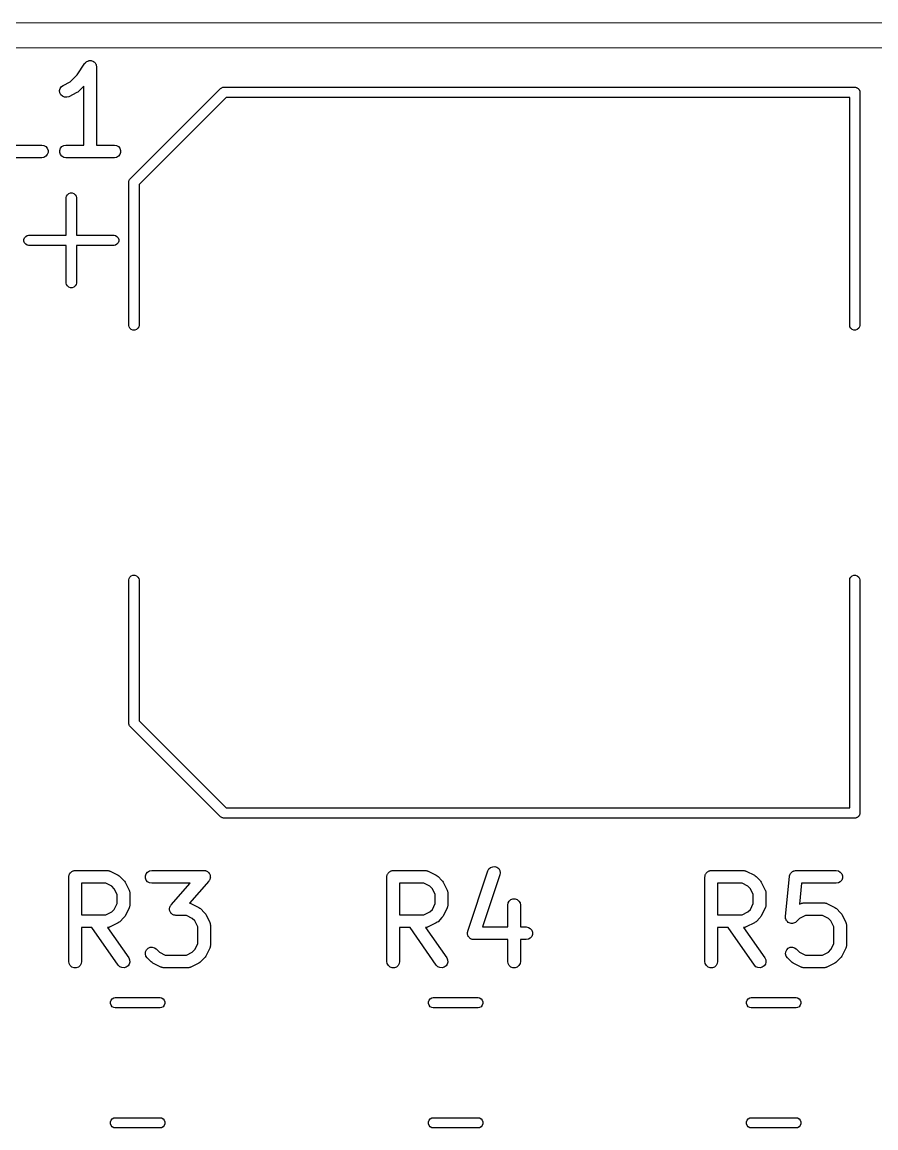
# Model space of a CAD drawing. Extents: x 92.1 to 192.1, y -135.1 to -45.9.
# Drawn here: x 113.09 to 123.18, y -120.56 to -107.48 of the extents above; entities that cross this region are included whole.
import ezdxf

# ---------------------------------------------------------------- set-up
doc = ezdxf.new("R2010")
doc.units = 0
doc.header["$MEASUREMENT"] = 0
doc.layers.add('BLACK', color=7, linetype='CONTINUOUS')

msp = doc.modelspace()

# ---------------------------------------------------------------- linework, layer by layer
at = {"layer": 'BLACK', "linetype": 'CONTINUOUS'}
for p, q in [((92.6148, -107.483), (191.502, -107.508)), ((191.625, -107.808), (92.5496, -107.783)), ((113.738, -108.107), (113.83, -107.97)), ((113.83, -107.97), (113.832, -107.967)), ((113.832, -107.967), (113.835, -107.964)), ((113.835, -107.964), (113.841, -107.958)), ((113.841, -107.958), (113.848, -107.952)), ((113.848, -107.952), (113.851, -107.95)), ((113.851, -107.95), (113.854, -107.947)), ((113.854, -107.947), (113.863, -107.944)), ((113.863, -107.944), (113.871, -107.94)), ((113.871, -107.94), (113.875, -107.94)), ((113.875, -107.94), (113.879, -107.938)), ((113.879, -107.938), (113.888, -107.938)), ((113.888, -107.938), (113.897, -107.937)), ((113.897, -107.937), (113.901, -107.938)), ((113.901, -107.938), (113.905, -107.938)), ((113.905, -107.938), (113.913, -107.941)), ((113.913, -107.941), (113.922, -107.943)), ((113.922, -107.943), (113.926, -107.946)), ((113.926, -107.946), (113.929, -107.947)), ((113.929, -107.947), (113.936, -107.953)), ((113.936, -107.953), (113.944, -107.958)), ((113.944, -107.958), (113.946, -107.961)), ((113.946, -107.961), (113.949, -107.964)), ((113.949, -107.964), (113.954, -107.972)), ((113.954, -107.972), (113.959, -107.979)), ((113.959, -107.979), (113.96, -107.983)), ((113.657, -108.188), (113.738, -108.107)), ((113.96, -107.983), (113.962, -107.986)), ((113.962, -107.986), (113.964, -107.995)), ((113.964, -107.995), (113.967, -108.004)), ((113.967, -108.004), (113.966, -108.008)), ((113.966, -108.008), (113.967, -108.012)), ((113.967, -108.012), (113.967, -108.937)), ((113.552, -108.246), (113.573, -108.231)), ((113.573, -108.231), (113.657, -108.188)), ((113.817, -108.241), (113.755, -108.303)), ((113.817, -108.937), (113.817, -108.241)), ((113.531, -108.293), (113.537, -108.268)), ((113.534, -108.319), (113.531, -108.293)), ((113.546, -108.342), (113.534, -108.319)), ((113.537, -108.268), (113.552, -108.246)), ((113.565, -108.36), (113.546, -108.342)), ((113.589, -108.371), (113.565, -108.36)), ((113.615, -108.372), (113.589, -108.371)), ((113.64, -108.365), (113.615, -108.372)), ((113.735, -108.317), (113.64, -108.365)), ((113.745, -108.31), (113.735, -108.317)), ((113.755, -108.303), (113.745, -108.31)), ((114.368, -109.333), (115.429, -108.272)), ((115.498, -108.373), (114.469, -109.402)), ((115.429, -108.272), (115.434, -108.266)), ((115.434, -108.266), (115.441, -108.262)), ((115.441, -108.262), (115.447, -108.258)), ((115.447, -108.258), (115.45, -108.257)), ((115.45, -108.257), (115.452, -108.256)), ((115.452, -108.256), (115.46, -108.254)), ((115.46, -108.254), (115.468, -108.252)), ((115.468, -108.252), (115.476, -108.253)), ((115.476, -108.253), (122.934, -108.253)), ((122.869, -108.373), (115.498, -108.373)), ((122.869, -111.068), (122.869, -108.373)), ((122.934, -108.253), (122.934, -108.253)), ((122.934, -108.253), (122.939, -108.253)), ((122.939, -108.253), (122.944, -108.255)), ((122.944, -108.255), (122.95, -108.256)), ((122.95, -108.256), (122.954, -108.258)), ((122.954, -108.258), (122.959, -108.26)), ((122.959, -108.26), (122.963, -108.263)), ((122.963, -108.263), (122.968, -108.266)), ((122.968, -108.266), (122.971, -108.27)), ((122.971, -108.27), (122.975, -108.274)), ((122.975, -108.274), (122.978, -108.278)), ((122.978, -108.278), (122.982, -108.282)), ((122.982, -108.282), (122.983, -108.287)), ((122.983, -108.287), (122.986, -108.292)), ((122.986, -108.292), (122.987, -108.297)), ((122.987, -108.297), (122.989, -108.302)), ((122.989, -108.302), (122.989, -108.308)), ((122.989, -108.308), (122.989, -108.308)), ((122.989, -108.308), (122.989, -111.068)), ((112.919, -108.937), (113.321, -108.937)), ((113.321, -108.937), (113.346, -108.942)), ((113.346, -108.942), (113.369, -108.955)), ((113.369, -108.955), (113.385, -108.974)), ((113.385, -108.974), (113.394, -108.999)), ((113.394, -109.025), (113.385, -109.049)), ((113.394, -108.999), (113.394, -109.025)), ((113.532, -108.999), (113.541, -108.974)), ((113.532, -109.025), (113.532, -108.999)), ((113.541, -109.049), (113.532, -109.025)), ((113.541, -108.974), (113.558, -108.955)), ((113.558, -108.955), (113.581, -108.942)), ((113.581, -108.942), (113.606, -108.937)), ((113.606, -108.937), (113.817, -108.937)), ((113.967, -108.937), (114.178, -108.937)), ((114.178, -108.937), (114.203, -108.942)), ((114.203, -108.942), (114.226, -108.955)), ((114.226, -108.955), (114.243, -108.974)), ((114.243, -108.974), (114.252, -108.999)), ((114.252, -109.025), (114.243, -109.049)), ((114.252, -108.999), (114.252, -109.025)), ((113.321, -109.087), (112.844, -109.087)), ((113.346, -109.082), (113.321, -109.087)), ((113.369, -109.069), (113.346, -109.082)), ((113.385, -109.049), (113.369, -109.069)), ((113.558, -109.069), (113.541, -109.049)), ((113.581, -109.082), (113.558, -109.069)), ((113.606, -109.087), (113.581, -109.082)), ((114.178, -109.087), (113.606, -109.087)), ((114.203, -109.082), (114.178, -109.087)), ((114.226, -109.069), (114.203, -109.082)), ((114.243, -109.049), (114.226, -109.069)), ((114.348, -109.372), (114.35, -109.364)), ((114.349, -109.38), (114.348, -109.372)), ((114.349, -111.068), (114.349, -109.38)), ((114.35, -109.364), (114.352, -109.356)), ((114.352, -109.356), (114.353, -109.354)), ((114.353, -109.354), (114.354, -109.351)), ((114.354, -109.351), (114.358, -109.345)), ((114.358, -109.345), (114.362, -109.338)), ((114.362, -109.338), (114.368, -109.333)), ((114.469, -109.402), (114.469, -111.068)), ((113.609, -109.558), (113.612, -109.542)), ((113.612, -109.542), (113.622, -109.524)), ((113.622, -109.524), (113.638, -109.51)), ((113.638, -109.51), (113.658, -109.503)), ((113.658, -109.503), (113.679, -109.503)), ((113.679, -109.503), (113.699, -109.51)), ((113.699, -109.51), (113.715, -109.524)), ((113.715, -109.524), (113.726, -109.542)), ((113.726, -109.542), (113.729, -109.558)), ((113.609, -110.003), (113.609, -109.558)), ((113.729, -109.558), (113.729, -110.003)), ((113.109, -110.052), (113.116, -110.032)), ((113.109, -110.073), (113.109, -110.052)), ((113.116, -110.093), (113.109, -110.073)), ((113.116, -110.032), (113.13, -110.016)), ((113.13, -110.016), (113.148, -110.006)), ((113.148, -110.006), (113.164, -110.003)), ((113.164, -110.003), (113.609, -110.003)), ((113.729, -110.003), (114.174, -110.003)), ((114.174, -110.003), (114.19, -110.006)), ((114.19, -110.006), (114.208, -110.016)), ((114.208, -110.016), (114.222, -110.032)), ((114.222, -110.032), (114.229, -110.052)), ((114.229, -110.073), (114.222, -110.093)), ((114.229, -110.052), (114.229, -110.073)), ((113.13, -110.109), (113.116, -110.093)), ((113.148, -110.12), (113.13, -110.109)), ((113.164, -110.123), (113.148, -110.12)), ((113.609, -110.123), (113.164, -110.123)), ((113.609, -110.568), (113.609, -110.123)), ((114.174, -110.123), (113.729, -110.123)), ((113.729, -110.123), (113.729, -110.568)), ((114.19, -110.12), (114.174, -110.123)), ((114.208, -110.109), (114.19, -110.12)), ((114.222, -110.093), (114.208, -110.109)), ((113.612, -110.584), (113.609, -110.568)), ((113.622, -110.602), (113.612, -110.584)), ((113.726, -110.584), (113.715, -110.602)), ((113.729, -110.568), (113.726, -110.584)), ((113.638, -110.616), (113.622, -110.602)), ((113.658, -110.623), (113.638, -110.616)), ((113.679, -110.623), (113.658, -110.623)), ((113.699, -110.616), (113.679, -110.623)), ((113.715, -110.602), (113.699, -110.616)), ((114.352, -111.084), (114.349, -111.068)), ((114.362, -111.102), (114.352, -111.084)), ((114.378, -111.116), (114.362, -111.102)), ((114.398, -111.123), (114.378, -111.116)), ((114.439, -111.116), (114.419, -111.123)), ((114.455, -111.102), (114.439, -111.116)), ((114.466, -111.084), (114.455, -111.102)), ((114.469, -111.068), (114.466, -111.084)), ((122.872, -111.084), (122.869, -111.068)), ((122.882, -111.102), (122.872, -111.084)), ((122.898, -111.116), (122.882, -111.102)), ((122.918, -111.123), (122.898, -111.116)), ((122.959, -111.116), (122.939, -111.123)), ((122.975, -111.102), (122.959, -111.116)), ((122.986, -111.084), (122.975, -111.102)), ((122.989, -111.068), (122.986, -111.084)), ((114.419, -111.123), (114.398, -111.123)), ((122.939, -111.123), (122.918, -111.123)), ((114.349, -114.078), (114.352, -114.062)), ((114.349, -115.766), (114.349, -114.078)), ((114.352, -114.062), (114.362, -114.044)), ((114.362, -114.044), (114.378, -114.03)), ((114.378, -114.03), (114.398, -114.023)), ((114.398, -114.023), (114.419, -114.023)), ((114.419, -114.023), (114.439, -114.03)), ((114.439, -114.03), (114.455, -114.044)), ((114.455, -114.044), (114.466, -114.062)), ((114.466, -114.062), (114.469, -114.078)), ((114.469, -114.078), (114.469, -115.744)), ((122.869, -114.078), (122.872, -114.062)), ((122.869, -116.773), (122.869, -114.078)), ((122.872, -114.062), (122.882, -114.044)), ((122.882, -114.044), (122.898, -114.03)), ((122.898, -114.03), (122.918, -114.023)), ((122.918, -114.023), (122.939, -114.023)), ((122.939, -114.023), (122.959, -114.03)), ((122.959, -114.03), (122.975, -114.044)), ((122.975, -114.044), (122.986, -114.062)), ((122.986, -114.062), (122.989, -114.078)), ((122.989, -114.078), (122.989, -116.838)), ((114.348, -115.774), (114.349, -115.766)), ((114.35, -115.781), (114.348, -115.774)), ((114.352, -115.789), (114.35, -115.781)), ((114.353, -115.792), (114.352, -115.789)), ((114.354, -115.794), (114.353, -115.792)), ((114.358, -115.801), (114.354, -115.794)), ((114.362, -115.808), (114.358, -115.801)), ((114.368, -115.813), (114.362, -115.808)), ((115.429, -116.873), (114.368, -115.813)), ((114.469, -115.744), (115.498, -116.773)), ((115.498, -116.773), (122.869, -116.773)), ((122.975, -116.872), (122.971, -116.875)), ((122.978, -116.867), (122.975, -116.872)), ((122.982, -116.863), (122.978, -116.867)), ((122.983, -116.858), (122.982, -116.863)), ((122.986, -116.854), (122.983, -116.858)), ((122.987, -116.848), (122.986, -116.854)), ((122.989, -116.843), (122.987, -116.848)), ((122.989, -116.838), (122.989, -116.838)), ((122.989, -116.838), (122.989, -116.843)), ((115.434, -116.879), (115.429, -116.873)), ((115.441, -116.883), (115.434, -116.879)), ((115.447, -116.888), (115.441, -116.883)), ((115.45, -116.889), (115.447, -116.888)), ((115.452, -116.89), (115.45, -116.889)), ((115.46, -116.891), (115.452, -116.89)), ((115.468, -116.893), (115.46, -116.891)), ((115.476, -116.893), (115.468, -116.893)), ((122.934, -116.893), (115.476, -116.893)), ((122.939, -116.893), (122.934, -116.893)), ((122.934, -116.893), (122.934, -116.893)), ((122.944, -116.891), (122.939, -116.893)), ((122.95, -116.89), (122.944, -116.891)), ((122.954, -116.887), (122.95, -116.89)), ((122.959, -116.886), (122.954, -116.887)), ((122.963, -116.882), (122.959, -116.886)), ((122.968, -116.879), (122.963, -116.882)), ((122.971, -116.875), (122.968, -116.879)), ((113.672, -117.528), (113.677, -117.524)), ((113.677, -117.524), (113.683, -117.522)), ((113.683, -117.522), (113.689, -117.518)), ((113.689, -117.518), (113.695, -117.517)), ((113.695, -117.517), (113.701, -117.515)), ((113.701, -117.515), (113.708, -117.515)), ((113.708, -117.515), (113.714, -117.514)), ((113.714, -117.514), (114.095, -117.514)), ((114.095, -117.514), (114.1, -117.515)), ((114.1, -117.515), (114.104, -117.514)), ((114.104, -117.514), (114.112, -117.517)), ((114.112, -117.517), (114.121, -117.518)), ((114.121, -117.518), (114.125, -117.52)), ((114.125, -117.52), (114.129, -117.522)), ((114.129, -117.522), (114.224, -117.569)), ((114.571, -117.531), (114.593, -117.518)), ((114.593, -117.518), (114.619, -117.514)), ((114.619, -117.514), (115.238, -117.514)), ((115.238, -117.514), (115.245, -117.515)), ((115.245, -117.515), (115.253, -117.515)), ((115.253, -117.515), (115.258, -117.517)), ((115.258, -117.517), (115.264, -117.518)), ((115.264, -117.518), (115.27, -117.522)), ((115.27, -117.522), (115.277, -117.525)), ((115.277, -117.525), (115.281, -117.528)), ((117.431, -117.528), (117.436, -117.524)), ((117.436, -117.524), (117.442, -117.522)), ((117.442, -117.522), (117.448, -117.518)), ((117.448, -117.518), (117.454, -117.517)), ((117.454, -117.517), (117.46, -117.515)), ((117.46, -117.515), (117.467, -117.515)), ((117.467, -117.515), (117.474, -117.514)), ((117.474, -117.514), (117.854, -117.514)), ((117.854, -117.514), (117.859, -117.515)), ((117.859, -117.515), (117.863, -117.514)), ((117.863, -117.514), (117.871, -117.517)), ((117.871, -117.517), (117.88, -117.518)), ((117.88, -117.518), (117.884, -117.52)), ((117.884, -117.52), (117.888, -117.522)), ((117.888, -117.522), (117.983, -117.569)), ((118.355, -118.232), (118.593, -117.517)), ((118.593, -117.517), (118.605, -117.495)), ((118.605, -117.495), (118.625, -117.477)), ((118.625, -117.477), (118.649, -117.468)), ((118.649, -117.468), (118.675, -117.467)), ((118.675, -117.467), (118.7, -117.475)), ((118.7, -117.475), (118.72, -117.491)), ((118.72, -117.491), (118.734, -117.514)), ((118.734, -117.514), (118.739, -117.539)), ((121.19, -117.528), (121.195, -117.524)), ((121.195, -117.524), (121.201, -117.522)), ((121.201, -117.522), (121.207, -117.518)), ((121.207, -117.518), (121.214, -117.517)), ((121.214, -117.517), (121.22, -117.515)), ((121.22, -117.515), (121.226, -117.515)), ((121.226, -117.515), (121.233, -117.514)), ((121.233, -117.514), (121.614, -117.514)), ((121.614, -117.514), (121.618, -117.515)), ((121.618, -117.515), (121.622, -117.514)), ((121.622, -117.514), (121.631, -117.517)), ((121.631, -117.517), (121.639, -117.518)), ((121.639, -117.518), (121.643, -117.52)), ((121.643, -117.52), (121.647, -117.522)), ((121.647, -117.522), (121.742, -117.569)), ((122.184, -117.531), (122.193, -117.526)), ((122.193, -117.526), (122.202, -117.52)), ((122.202, -117.52), (122.205, -117.52)), ((122.205, -117.52), (122.207, -117.518)), ((122.207, -117.518), (122.217, -117.517)), ((122.217, -117.517), (122.227, -117.514)), ((122.227, -117.514), (122.23, -117.514)), ((122.23, -117.514), (122.233, -117.514)), ((122.233, -117.514), (122.709, -117.514)), ((122.709, -117.514), (122.735, -117.518)), ((122.735, -117.518), (122.757, -117.531)), ((113.639, -117.589), (113.64, -117.582)), ((113.639, -118.589), (113.639, -117.589)), ((113.64, -117.576), (113.643, -117.57)), ((113.64, -117.582), (113.64, -117.576)), ((113.643, -117.57), (113.644, -117.563)), ((113.644, -117.563), (113.647, -117.557)), ((113.647, -117.557), (113.649, -117.551)), ((113.649, -117.551), (113.654, -117.546)), ((113.654, -117.546), (113.657, -117.541)), ((113.657, -117.541), (113.662, -117.536)), ((113.662, -117.536), (113.666, -117.531)), ((113.666, -117.531), (113.672, -117.528)), ((114.224, -117.569), (114.234, -117.576)), ((114.234, -117.576), (114.244, -117.583)), ((114.244, -117.583), (114.291, -117.631)), ((114.291, -117.631), (114.298, -117.641)), ((114.298, -117.641), (114.305, -117.65)), ((114.305, -117.65), (114.353, -117.746)), ((114.545, -117.576), (114.554, -117.551)), ((114.545, -117.602), (114.545, -117.576)), ((114.554, -117.626), (114.545, -117.602)), ((114.554, -117.551), (114.571, -117.531)), ((114.571, -117.646), (114.554, -117.626)), ((114.593, -117.659), (114.571, -117.646)), ((115.295, -117.638), (115.067, -117.898)), ((115.281, -117.528), (115.286, -117.531)), ((115.286, -117.531), (115.291, -117.537)), ((115.291, -117.537), (115.297, -117.542)), ((115.298, -117.632), (115.295, -117.638)), ((115.297, -117.542), (115.299, -117.547)), ((115.303, -117.626), (115.298, -117.632)), ((115.299, -117.547), (115.303, -117.551)), ((115.303, -117.551), (115.306, -117.558)), ((115.305, -117.621), (115.303, -117.626)), ((115.308, -117.616), (115.305, -117.621)), ((115.306, -117.558), (115.309, -117.565)), ((115.309, -117.609), (115.308, -117.616)), ((115.309, -117.565), (115.31, -117.57)), ((115.312, -117.602), (115.309, -117.609)), ((115.31, -117.57), (115.312, -117.576)), ((115.312, -117.576), (115.312, -117.583)), ((115.312, -117.583), (115.313, -117.59)), ((115.313, -117.59), (115.312, -117.596)), ((115.312, -117.596), (115.312, -117.602)), ((117.399, -117.589), (117.4, -117.582)), ((117.399, -118.589), (117.399, -117.589)), ((117.4, -117.576), (117.402, -117.57)), ((117.4, -117.582), (117.4, -117.576)), ((117.402, -117.57), (117.403, -117.563)), ((117.403, -117.563), (117.406, -117.557)), ((117.406, -117.557), (117.409, -117.551)), ((117.409, -117.551), (117.413, -117.546)), ((117.413, -117.546), (117.416, -117.541)), ((117.416, -117.541), (117.421, -117.536)), ((117.421, -117.536), (117.425, -117.531)), ((117.425, -117.531), (117.431, -117.528)), ((117.983, -117.569), (117.993, -117.576)), ((117.993, -117.576), (118.003, -117.583)), ((118.003, -117.583), (118.05, -117.631)), ((118.05, -117.631), (118.057, -117.641)), ((118.057, -117.641), (118.064, -117.65)), ((118.064, -117.65), (118.112, -117.746)), ((118.735, -117.565), (118.53, -118.18)), ((118.739, -117.539), (118.735, -117.565)), ((121.158, -117.589), (121.159, -117.582)), ((121.158, -118.589), (121.158, -117.589)), ((121.159, -117.576), (121.161, -117.57)), ((121.159, -117.582), (121.159, -117.576)), ((121.161, -117.57), (121.162, -117.563)), ((121.162, -117.563), (121.166, -117.557)), ((121.166, -117.557), (121.168, -117.551)), ((121.168, -117.551), (121.172, -117.546)), ((121.172, -117.546), (121.175, -117.541)), ((121.175, -117.541), (121.18, -117.536)), ((121.18, -117.536), (121.184, -117.531)), ((121.184, -117.531), (121.19, -117.528)), ((121.742, -117.569), (121.752, -117.576)), ((121.752, -117.576), (121.762, -117.583)), ((121.762, -117.583), (121.81, -117.631)), ((121.81, -117.631), (121.816, -117.641)), ((121.816, -117.641), (121.824, -117.65)), ((121.824, -117.65), (121.871, -117.746)), ((122.11, -118.058), (122.158, -117.581)), ((122.158, -117.581), (122.159, -117.579)), ((122.159, -117.576), (122.162, -117.566)), ((122.159, -117.579), (122.159, -117.576)), ((122.162, -117.566), (122.165, -117.556)), ((122.165, -117.556), (122.167, -117.554)), ((122.167, -117.554), (122.168, -117.551)), ((122.168, -117.551), (122.174, -117.543)), ((122.174, -117.543), (122.18, -117.535)), ((122.18, -117.535), (122.183, -117.533)), ((122.183, -117.533), (122.184, -117.531)), ((122.757, -117.646), (122.735, -117.659)), ((122.757, -117.531), (122.774, -117.551)), ((122.774, -117.626), (122.757, -117.646)), ((122.774, -117.551), (122.783, -117.576)), ((122.783, -117.602), (122.774, -117.626)), ((122.783, -117.576), (122.783, -117.602)), ((113.789, -117.664), (113.789, -118.038)), ((114.078, -117.664), (113.789, -117.664)), ((114.146, -117.698), (114.078, -117.664)), ((114.176, -117.728), (114.146, -117.698)), ((114.211, -117.797), (114.176, -117.728)), ((114.353, -117.746), (114.354, -117.75)), ((114.354, -117.75), (114.356, -117.754)), ((114.356, -117.754), (114.358, -117.762)), ((114.358, -117.762), (114.36, -117.771)), ((114.36, -117.771), (114.36, -117.775)), ((114.36, -117.775), (114.361, -117.779)), ((114.361, -117.779), (114.361, -117.922)), ((114.619, -117.664), (114.593, -117.659)), ((115.073, -117.664), (114.619, -117.664)), ((114.848, -117.92), (115.073, -117.664)), ((117.549, -117.664), (117.549, -118.038)), ((117.837, -117.664), (117.549, -117.664)), ((117.905, -117.698), (117.837, -117.664)), ((117.936, -117.728), (117.905, -117.698)), ((117.97, -117.797), (117.936, -117.728)), ((118.112, -117.746), (118.113, -117.75)), ((118.113, -117.75), (118.115, -117.754)), ((118.115, -117.754), (118.117, -117.762)), ((118.117, -117.762), (118.119, -117.771)), ((118.119, -117.771), (118.119, -117.775)), ((118.119, -117.775), (118.12, -117.779)), ((118.12, -117.779), (118.12, -117.922)), ((121.308, -117.664), (121.308, -118.038)), ((121.596, -117.664), (121.308, -117.664)), ((121.664, -117.698), (121.596, -117.664)), ((121.695, -117.728), (121.664, -117.698)), ((121.729, -117.797), (121.695, -117.728)), ((121.871, -117.746), (121.872, -117.75)), ((121.872, -117.75), (121.875, -117.754)), ((121.875, -117.754), (121.876, -117.762)), ((121.876, -117.762), (121.879, -117.771)), ((121.879, -117.771), (121.878, -117.775)), ((121.878, -117.775), (121.879, -117.779)), ((121.879, -117.779), (121.879, -117.922)), ((122.301, -117.664), (122.276, -117.912)), ((122.709, -117.664), (122.301, -117.664)), ((122.735, -117.659), (122.709, -117.664)), ((114.176, -117.973), (114.211, -117.904)), ((114.211, -117.904), (114.211, -117.797)), ((115.067, -117.898), (115.073, -117.899)), ((115.073, -117.899), (115.077, -117.901)), ((115.077, -117.901), (115.081, -117.903)), ((115.081, -117.903), (115.176, -117.95)), ((117.936, -117.973), (117.97, -117.904)), ((117.97, -117.904), (117.97, -117.797)), ((118.827, -117.922), (118.832, -117.896)), ((118.832, -117.896), (118.845, -117.874)), ((118.845, -117.874), (118.865, -117.857)), ((118.865, -117.857), (118.889, -117.848)), ((118.889, -117.848), (118.915, -117.848)), ((118.915, -117.848), (118.94, -117.857)), ((118.94, -117.857), (118.96, -117.874)), ((118.96, -117.874), (118.973, -117.896)), ((118.973, -117.896), (118.977, -117.922)), ((121.695, -117.973), (121.729, -117.904)), ((121.729, -117.904), (121.729, -117.797)), ((122.276, -117.912), (122.294, -117.903)), ((122.294, -117.903), (122.299, -117.901)), ((122.299, -117.901), (122.302, -117.899)), ((122.302, -117.899), (122.311, -117.898)), ((122.311, -117.898), (122.319, -117.895)), ((122.319, -117.895), (122.324, -117.895)), ((122.324, -117.895), (122.328, -117.895)), ((122.328, -117.895), (122.566, -117.895)), ((122.566, -117.895), (122.57, -117.895)), ((122.57, -117.895), (122.575, -117.895)), ((122.575, -117.895), (122.583, -117.898)), ((122.583, -117.898), (122.592, -117.899)), ((122.592, -117.899), (122.595, -117.901)), ((122.595, -117.901), (122.6, -117.903)), ((122.6, -117.903), (122.695, -117.95)), ((113.789, -118.038), (114.078, -118.038)), ((114.078, -118.038), (114.146, -118.003)), ((114.146, -118.003), (114.176, -117.973)), ((114.353, -117.956), (114.305, -118.051)), ((114.354, -117.952), (114.353, -117.956)), ((114.356, -117.948), (114.354, -117.952)), ((114.358, -117.939), (114.356, -117.948)), ((114.36, -117.931), (114.358, -117.939)), ((114.361, -117.922), (114.36, -117.926)), ((114.36, -117.926), (114.36, -117.931)), ((114.83, -117.968), (114.831, -117.963)), ((114.831, -117.975), (114.83, -117.968)), ((114.831, -117.957), (114.833, -117.95)), ((114.831, -117.963), (114.831, -117.957)), ((114.831, -117.983), (114.831, -117.975)), ((114.833, -117.988), (114.831, -117.983)), ((114.833, -117.95), (114.835, -117.943)), ((114.834, -117.994), (114.833, -117.988)), ((114.837, -118), (114.834, -117.994)), ((114.835, -117.943), (114.838, -117.938)), ((114.84, -118.007), (114.837, -118)), ((114.838, -117.938), (114.84, -117.932)), ((114.84, -117.932), (114.845, -117.927)), ((114.844, -118.012), (114.84, -118.007)), ((114.846, -118.017), (114.844, -118.012)), ((114.845, -117.927), (114.848, -117.92)), ((114.852, -118.022), (114.846, -118.017)), ((114.857, -118.027), (114.852, -118.022)), ((114.862, -118.03), (114.857, -118.027)), ((114.866, -118.034), (114.862, -118.03)), ((114.873, -118.037), (114.866, -118.034)), ((114.879, -118.04), (114.873, -118.037)), ((114.885, -118.041), (114.879, -118.04)), ((114.89, -118.043), (114.885, -118.041)), ((114.898, -118.043), (114.89, -118.043)), ((114.905, -118.045), (114.898, -118.043)), ((115.03, -118.045), (114.905, -118.045)), ((115.098, -118.079), (115.03, -118.045)), ((115.176, -117.95), (115.186, -117.957)), ((115.186, -117.957), (115.196, -117.964)), ((115.196, -117.964), (115.244, -118.012)), ((115.244, -118.012), (115.25, -118.022)), ((115.25, -118.022), (115.258, -118.031)), ((115.258, -118.031), (115.305, -118.127)), ((117.549, -118.038), (117.837, -118.038)), ((117.837, -118.038), (117.905, -118.003)), ((117.905, -118.003), (117.936, -117.973)), ((118.112, -117.956), (118.064, -118.051)), ((118.113, -117.952), (118.112, -117.956)), ((118.115, -117.948), (118.113, -117.952)), ((118.117, -117.939), (118.115, -117.948)), ((118.119, -117.931), (118.117, -117.939)), ((118.12, -117.922), (118.119, -117.926)), ((118.119, -117.926), (118.119, -117.931)), ((118.827, -118.18), (118.827, -117.922)), ((118.977, -117.922), (118.977, -118.18)), ((121.308, -118.038), (121.596, -118.038)), ((121.596, -118.038), (121.664, -118.003)), ((121.664, -118.003), (121.695, -117.973)), ((121.871, -117.956), (121.824, -118.051)), ((121.872, -117.952), (121.871, -117.956)), ((121.875, -117.948), (121.872, -117.952)), ((121.876, -117.939), (121.875, -117.948)), ((121.879, -117.931), (121.876, -117.939)), ((121.879, -117.922), (121.878, -117.926)), ((121.878, -117.926), (121.879, -117.931)), ((122.346, -118.045), (122.277, -118.079)), ((122.548, -118.045), (122.346, -118.045)), ((122.617, -118.079), (122.548, -118.045)), ((122.695, -117.95), (122.704, -117.957)), ((122.704, -117.957), (122.714, -117.964)), ((122.714, -117.964), (122.762, -118.012)), ((122.762, -118.012), (122.769, -118.022)), ((122.769, -118.022), (122.776, -118.031)), ((122.776, -118.031), (122.824, -118.127)), ((114.224, -118.132), (114.129, -118.18)), ((114.234, -118.125), (114.224, -118.132)), ((114.244, -118.118), (114.234, -118.125)), ((114.291, -118.07), (114.244, -118.118)), ((114.298, -118.061), (114.291, -118.07)), ((114.305, -118.051), (114.298, -118.061)), ((115.129, -118.109), (115.098, -118.079)), ((115.163, -118.178), (115.129, -118.109)), ((115.163, -118.381), (115.163, -118.178)), ((115.305, -118.127), (115.306, -118.131)), ((115.306, -118.131), (115.309, -118.135)), ((115.309, -118.135), (115.31, -118.143)), ((115.31, -118.143), (115.313, -118.152)), ((115.313, -118.152), (115.312, -118.156)), ((115.312, -118.156), (115.313, -118.16)), ((115.313, -118.16), (115.313, -118.398)), ((117.983, -118.132), (117.888, -118.18)), ((117.993, -118.125), (117.983, -118.132)), ((118.003, -118.118), (117.993, -118.125)), ((118.05, -118.07), (118.003, -118.118)), ((118.057, -118.061), (118.05, -118.07)), ((118.064, -118.051), (118.057, -118.061)), ((121.742, -118.132), (121.647, -118.18)), ((121.752, -118.125), (121.742, -118.132)), ((121.762, -118.118), (121.752, -118.125)), ((121.81, -118.07), (121.762, -118.118)), ((121.816, -118.061), (121.81, -118.07)), ((121.824, -118.051), (121.816, -118.061)), ((122.111, -118.071), (122.11, -118.058)), ((122.11, -118.058), (122.11, -118.058)), ((122.11, -118.058), (122.11, -118.058)), ((122.112, -118.083), (122.111, -118.071)), ((122.113, -118.084), (122.112, -118.083)), ((122.118, -118.096), (122.113, -118.084)), ((122.113, -118.084), (122.113, -118.084)), ((122.123, -118.107), (122.118, -118.096)), ((122.123, -118.108), (122.123, -118.107)), ((122.124, -118.108), (122.123, -118.108)), ((122.133, -118.117), (122.124, -118.108)), ((122.141, -118.126), (122.133, -118.117)), ((122.142, -118.126), (122.141, -118.126)), ((122.153, -118.132), (122.142, -118.126)), ((122.142, -118.126), (122.142, -118.126)), ((122.165, -118.137), (122.153, -118.132)), ((122.166, -118.137), (122.165, -118.137)), ((122.165, -118.137), (122.165, -118.137)), ((122.178, -118.139), (122.166, -118.137)), ((122.191, -118.14), (122.178, -118.139)), ((122.192, -118.14), (122.191, -118.14)), ((122.191, -118.14), (122.191, -118.14)), ((122.204, -118.136), (122.192, -118.14)), ((122.216, -118.133), (122.204, -118.136)), ((122.217, -118.133), (122.216, -118.133)), ((122.216, -118.133), (122.216, -118.133)), ((122.227, -118.126), (122.217, -118.133)), ((122.237, -118.119), (122.227, -118.126)), ((122.238, -118.118), (122.237, -118.119)), ((122.277, -118.079), (122.238, -118.118)), ((122.238, -118.118), (122.238, -118.118)), ((122.647, -118.109), (122.617, -118.079)), ((122.682, -118.178), (122.647, -118.109)), ((122.682, -118.381), (122.682, -118.178)), ((122.824, -118.127), (122.825, -118.131)), ((122.825, -118.131), (122.827, -118.135)), ((122.827, -118.135), (122.829, -118.143)), ((122.829, -118.143), (122.831, -118.152)), ((122.831, -118.152), (122.831, -118.156)), ((122.831, -118.156), (122.832, -118.16)), ((122.832, -118.16), (122.832, -118.398)), ((113.913, -118.188), (113.789, -118.188)), ((113.789, -118.188), (113.789, -118.589)), ((114.224, -118.632), (113.913, -118.188)), ((114.1, -118.187), (114.096, -118.187)), ((114.096, -118.187), (114.347, -118.546)), ((114.104, -118.187), (114.1, -118.187)), ((114.112, -118.185), (114.104, -118.187)), ((114.121, -118.183), (114.112, -118.185)), ((114.125, -118.181), (114.121, -118.183)), ((114.129, -118.18), (114.125, -118.181)), ((117.673, -118.188), (117.549, -118.188)), ((117.549, -118.188), (117.549, -118.589)), ((117.983, -118.632), (117.673, -118.188)), ((117.859, -118.187), (117.856, -118.187)), ((117.856, -118.187), (118.106, -118.546)), ((117.863, -118.187), (117.859, -118.187)), ((117.871, -118.185), (117.863, -118.187)), ((117.88, -118.183), (117.871, -118.185)), ((117.884, -118.181), (117.88, -118.183)), ((117.888, -118.18), (117.884, -118.181)), ((118.351, -118.257), (118.352, -118.25)), ((118.352, -118.263), (118.351, -118.257)), ((118.352, -118.242), (118.354, -118.237)), ((118.352, -118.25), (118.352, -118.242)), ((118.352, -118.268), (118.352, -118.263)), ((118.355, -118.276), (118.352, -118.268)), ((118.354, -118.237), (118.355, -118.232)), ((118.356, -118.283), (118.355, -118.276)), ((118.359, -118.288), (118.356, -118.283)), ((118.361, -118.293), (118.359, -118.288)), ((118.366, -118.299), (118.361, -118.293)), ((118.37, -118.305), (118.366, -118.299)), ((118.374, -118.309), (118.37, -118.305)), ((118.378, -118.313), (118.374, -118.309)), ((118.53, -118.18), (118.827, -118.18)), ((118.977, -118.18), (119.045, -118.18)), ((119.045, -118.18), (119.071, -118.185)), ((119.071, -118.185), (119.093, -118.198)), ((119.093, -118.198), (119.11, -118.218)), ((119.11, -118.293), (119.093, -118.313)), ((119.11, -118.218), (119.119, -118.242)), ((119.119, -118.268), (119.11, -118.293)), ((119.119, -118.242), (119.119, -118.268)), ((121.432, -118.188), (121.308, -118.188)), ((121.308, -118.188), (121.308, -118.589)), ((121.743, -118.632), (121.432, -118.188)), ((121.618, -118.187), (121.615, -118.187)), ((121.615, -118.187), (121.866, -118.546)), ((121.622, -118.187), (121.618, -118.187)), ((121.631, -118.185), (121.622, -118.187)), ((121.639, -118.183), (121.631, -118.185)), ((121.643, -118.181), (121.639, -118.183)), ((121.647, -118.18), (121.643, -118.181)), ((114.558, -118.451), (114.576, -118.432)), ((114.576, -118.432), (114.6, -118.421)), ((114.6, -118.421), (114.626, -118.419)), ((114.626, -118.419), (114.651, -118.426)), ((114.651, -118.426), (114.672, -118.441)), ((114.672, -118.441), (114.711, -118.48)), ((115.129, -118.449), (115.163, -118.381)), ((115.305, -118.432), (115.258, -118.527)), ((115.306, -118.428), (115.305, -118.432)), ((115.309, -118.424), (115.306, -118.428)), ((115.31, -118.415), (115.309, -118.424)), ((115.313, -118.407), (115.31, -118.415)), ((115.313, -118.398), (115.312, -118.403)), ((115.312, -118.403), (115.313, -118.407)), ((118.384, -118.317), (118.378, -118.313)), ((118.39, -118.321), (118.384, -118.317)), ((118.395, -118.323), (118.39, -118.321)), ((118.4, -118.326), (118.395, -118.323)), ((118.408, -118.327), (118.4, -118.326)), ((118.415, -118.33), (118.408, -118.327)), ((118.42, -118.329), (118.415, -118.33)), ((118.426, -118.33), (118.42, -118.329)), ((118.827, -118.33), (118.426, -118.33)), ((118.827, -118.589), (118.827, -118.33)), ((119.045, -118.33), (118.977, -118.33)), ((118.977, -118.33), (118.977, -118.589)), ((119.071, -118.326), (119.045, -118.33)), ((119.093, -118.313), (119.071, -118.326)), ((122.124, -118.451), (122.142, -118.432)), ((122.142, -118.432), (122.166, -118.421)), ((122.166, -118.421), (122.192, -118.419)), ((122.192, -118.419), (122.217, -118.426)), ((122.217, -118.426), (122.238, -118.441)), ((122.238, -118.441), (122.277, -118.48)), ((122.647, -118.449), (122.682, -118.381)), ((122.824, -118.432), (122.776, -118.527)), ((122.825, -118.428), (122.824, -118.432)), ((122.827, -118.424), (122.825, -118.428)), ((122.829, -118.415), (122.827, -118.424)), ((122.831, -118.407), (122.829, -118.415)), ((122.832, -118.398), (122.831, -118.403)), ((122.831, -118.403), (122.831, -118.407)), ((114.347, -118.546), (114.358, -118.569)), ((114.358, -118.569), (114.36, -118.595)), ((114.544, -118.5), (114.547, -118.474)), ((114.551, -118.525), (114.544, -118.5)), ((114.547, -118.474), (114.558, -118.451)), ((114.566, -118.547), (114.551, -118.525)), ((114.614, -118.594), (114.566, -118.547)), ((114.711, -118.48), (114.78, -118.514)), ((114.78, -118.514), (115.03, -118.514)), ((115.03, -118.514), (115.098, -118.48)), ((115.098, -118.48), (115.129, -118.449)), ((115.244, -118.547), (115.196, -118.594)), ((115.25, -118.537), (115.244, -118.547)), ((115.258, -118.527), (115.25, -118.537)), ((118.106, -118.546), (118.117, -118.569)), ((118.117, -118.569), (118.12, -118.595)), ((121.866, -118.546), (121.877, -118.569)), ((121.877, -118.569), (121.879, -118.595)), ((122.11, -118.5), (122.113, -118.474)), ((122.117, -118.525), (122.11, -118.5)), ((122.113, -118.474), (122.124, -118.451)), ((122.132, -118.547), (122.117, -118.525)), ((122.18, -118.594), (122.132, -118.547)), ((122.277, -118.48), (122.346, -118.514)), ((122.346, -118.514), (122.548, -118.514)), ((122.548, -118.514), (122.617, -118.48)), ((122.617, -118.48), (122.647, -118.449)), ((122.762, -118.547), (122.714, -118.594)), ((122.769, -118.537), (122.762, -118.547)), ((122.776, -118.527), (122.769, -118.537)), ((113.644, -118.614), (113.639, -118.589)), ((113.657, -118.637), (113.644, -118.614)), ((113.677, -118.654), (113.657, -118.637)), ((113.701, -118.663), (113.677, -118.654)), ((113.727, -118.663), (113.701, -118.663)), ((113.752, -118.654), (113.727, -118.663)), ((113.772, -118.637), (113.752, -118.654)), ((113.785, -118.614), (113.772, -118.637)), ((113.789, -118.589), (113.785, -118.614)), ((114.243, -118.65), (114.224, -118.632)), ((114.266, -118.661), (114.243, -118.65)), ((114.292, -118.663), (114.266, -118.661)), ((114.317, -118.657), (114.292, -118.663)), ((114.339, -118.642), (114.317, -118.657)), ((114.354, -118.62), (114.339, -118.642)), ((114.36, -118.595), (114.354, -118.62)), ((114.623, -118.601), (114.614, -118.594)), ((114.633, -118.608), (114.623, -118.601)), ((114.728, -118.656), (114.633, -118.608)), ((114.733, -118.657), (114.728, -118.656)), ((114.736, -118.659), (114.733, -118.657)), ((114.745, -118.661), (114.736, -118.659)), ((114.753, -118.663), (114.745, -118.661)), ((114.758, -118.663), (114.753, -118.663)), ((114.762, -118.664), (114.758, -118.663)), ((115.048, -118.664), (114.762, -118.664)), ((115.052, -118.663), (115.048, -118.664)), ((115.056, -118.663), (115.052, -118.663)), ((115.065, -118.661), (115.056, -118.663)), ((115.073, -118.659), (115.065, -118.661)), ((115.077, -118.657), (115.073, -118.659)), ((115.081, -118.656), (115.077, -118.657)), ((115.176, -118.608), (115.081, -118.656)), ((115.186, -118.601), (115.176, -118.608)), ((115.196, -118.594), (115.186, -118.601)), ((117.403, -118.614), (117.399, -118.589)), ((117.416, -118.637), (117.403, -118.614)), ((117.436, -118.654), (117.416, -118.637)), ((117.46, -118.663), (117.436, -118.654)), ((117.487, -118.663), (117.46, -118.663)), ((117.511, -118.654), (117.487, -118.663)), ((117.531, -118.637), (117.511, -118.654)), ((117.544, -118.614), (117.531, -118.637)), ((117.549, -118.589), (117.544, -118.614)), ((118.002, -118.65), (117.983, -118.632)), ((118.026, -118.661), (118.002, -118.65)), ((118.051, -118.663), (118.026, -118.661)), ((118.077, -118.657), (118.051, -118.663)), ((118.098, -118.642), (118.077, -118.657)), ((118.113, -118.62), (118.098, -118.642)), ((118.12, -118.595), (118.113, -118.62)), ((118.832, -118.614), (118.827, -118.589)), ((118.845, -118.637), (118.832, -118.614)), ((118.865, -118.654), (118.845, -118.637)), ((118.889, -118.663), (118.865, -118.654)), ((118.915, -118.663), (118.889, -118.663)), ((118.94, -118.654), (118.915, -118.663)), ((118.96, -118.637), (118.94, -118.654)), ((118.973, -118.614), (118.96, -118.637)), ((118.977, -118.589), (118.973, -118.614)), ((121.162, -118.614), (121.158, -118.589)), ((121.175, -118.637), (121.162, -118.614)), ((121.195, -118.654), (121.175, -118.637)), ((121.22, -118.663), (121.195, -118.654)), ((121.246, -118.663), (121.22, -118.663)), ((121.27, -118.654), (121.246, -118.663)), ((121.29, -118.637), (121.27, -118.654)), ((121.303, -118.614), (121.29, -118.637)), ((121.308, -118.589), (121.303, -118.614)), ((121.761, -118.65), (121.743, -118.632)), ((121.785, -118.661), (121.761, -118.65)), ((121.811, -118.663), (121.785, -118.661)), ((121.836, -118.657), (121.811, -118.663)), ((121.857, -118.642), (121.836, -118.657)), ((121.872, -118.62), (121.857, -118.642)), ((121.879, -118.595), (121.872, -118.62)), ((122.19, -118.601), (122.18, -118.594)), ((122.199, -118.608), (122.19, -118.601)), ((122.294, -118.656), (122.199, -118.608)), ((122.299, -118.657), (122.294, -118.656)), ((122.302, -118.659), (122.299, -118.657)), ((122.311, -118.661), (122.302, -118.659)), ((122.319, -118.663), (122.311, -118.661)), ((122.324, -118.663), (122.319, -118.663)), ((122.328, -118.664), (122.324, -118.663)), ((122.566, -118.664), (122.328, -118.664)), ((122.57, -118.663), (122.566, -118.664)), ((122.575, -118.663), (122.57, -118.663)), ((122.583, -118.661), (122.575, -118.663)), ((122.592, -118.659), (122.583, -118.661)), ((122.595, -118.657), (122.592, -118.659)), ((122.6, -118.656), (122.595, -118.657)), ((122.695, -118.608), (122.6, -118.656)), ((122.704, -118.601), (122.695, -118.608)), ((122.714, -118.594), (122.704, -118.601)), ((114.131, -119.066), (114.138, -119.046)), ((114.131, -119.087), (114.131, -119.066)), ((114.138, -119.107), (114.131, -119.087)), ((114.138, -119.046), (114.152, -119.03)), ((114.152, -119.03), (114.17, -119.019)), ((114.17, -119.019), (114.186, -119.016)), ((114.186, -119.016), (114.719, -119.016)), ((114.719, -119.016), (114.734, -119.019)), ((114.734, -119.019), (114.753, -119.03)), ((114.753, -119.03), (114.766, -119.046)), ((114.766, -119.046), (114.774, -119.066)), ((114.774, -119.087), (114.766, -119.107)), ((114.774, -119.066), (114.774, -119.087)), ((117.89, -119.066), (117.898, -119.046)), ((117.89, -119.087), (117.89, -119.066)), ((117.898, -119.107), (117.89, -119.087)), ((117.898, -119.046), (117.911, -119.03)), ((117.911, -119.03), (117.93, -119.019)), ((117.93, -119.019), (117.945, -119.016)), ((117.945, -119.016), (118.478, -119.016)), ((118.478, -119.016), (118.494, -119.019)), ((118.494, -119.019), (118.512, -119.03)), ((118.512, -119.03), (118.526, -119.046)), ((118.526, -119.046), (118.533, -119.066)), ((118.533, -119.087), (118.526, -119.107)), ((118.533, -119.066), (118.533, -119.087)), ((121.65, -119.066), (121.657, -119.046)), ((121.65, -119.087), (121.65, -119.066)), ((121.657, -119.107), (121.65, -119.087)), ((121.657, -119.046), (121.67, -119.03)), ((121.67, -119.03), (121.689, -119.019)), ((121.689, -119.019), (121.704, -119.016)), ((121.704, -119.016), (122.237, -119.016)), ((122.237, -119.016), (122.253, -119.019)), ((122.253, -119.019), (122.271, -119.03)), ((122.271, -119.03), (122.285, -119.046)), ((122.285, -119.046), (122.292, -119.066)), ((122.292, -119.087), (122.285, -119.107)), ((122.292, -119.066), (122.292, -119.087)), ((114.152, -119.123), (114.138, -119.107)), ((114.17, -119.134), (114.152, -119.123)), ((114.186, -119.136), (114.17, -119.134)), ((114.719, -119.136), (114.186, -119.136)), ((114.734, -119.134), (114.719, -119.136)), ((114.753, -119.123), (114.734, -119.134)), ((114.766, -119.107), (114.753, -119.123)), ((117.911, -119.123), (117.898, -119.107)), ((117.93, -119.134), (117.911, -119.123)), ((117.945, -119.136), (117.93, -119.134)), ((118.478, -119.136), (117.945, -119.136)), ((118.494, -119.134), (118.478, -119.136)), ((118.512, -119.123), (118.494, -119.134)), ((118.526, -119.107), (118.512, -119.123)), ((121.67, -119.123), (121.657, -119.107)), ((121.689, -119.134), (121.67, -119.123)), ((121.704, -119.136), (121.689, -119.134)), ((122.237, -119.136), (121.704, -119.136)), ((122.253, -119.134), (122.237, -119.136)), ((122.271, -119.123), (122.253, -119.134)), ((122.285, -119.107), (122.271, -119.123)), ((114.131, -120.486), (114.138, -120.466)), ((114.131, -120.507), (114.131, -120.486)), ((114.138, -120.527), (114.131, -120.507)), ((114.138, -120.466), (114.152, -120.45)), ((114.152, -120.543), (114.138, -120.527)), ((114.152, -120.45), (114.17, -120.439)), ((114.17, -120.439), (114.186, -120.436)), ((114.186, -120.436), (114.719, -120.436)), ((114.719, -120.436), (114.734, -120.439)), ((114.734, -120.439), (114.753, -120.45)), ((114.753, -120.45), (114.766, -120.466)), ((114.766, -120.527), (114.753, -120.543)), ((114.766, -120.466), (114.774, -120.486)), ((114.774, -120.507), (114.766, -120.527)), ((114.774, -120.486), (114.774, -120.507)), ((117.89, -120.486), (117.898, -120.466)), ((117.89, -120.507), (117.89, -120.486)), ((117.898, -120.527), (117.89, -120.507)), ((117.898, -120.466), (117.911, -120.45)), ((117.911, -120.543), (117.898, -120.527)), ((117.911, -120.45), (117.93, -120.439)), ((117.93, -120.439), (117.945, -120.436)), ((117.945, -120.436), (118.478, -120.436)), ((118.478, -120.436), (118.494, -120.439)), ((118.494, -120.439), (118.512, -120.45)), ((118.512, -120.45), (118.526, -120.466)), ((118.526, -120.527), (118.512, -120.543)), ((118.526, -120.466), (118.533, -120.486)), ((118.533, -120.507), (118.526, -120.527)), ((118.533, -120.486), (118.533, -120.507)), ((121.65, -120.486), (121.657, -120.466)), ((121.65, -120.507), (121.65, -120.486)), ((121.657, -120.527), (121.65, -120.507)), ((121.657, -120.466), (121.67, -120.45)), ((121.67, -120.543), (121.657, -120.527)), ((121.67, -120.45), (121.689, -120.439)), ((121.689, -120.439), (121.704, -120.436)), ((121.704, -120.436), (122.237, -120.436)), ((122.237, -120.436), (122.253, -120.439)), ((122.253, -120.439), (122.271, -120.45)), ((122.271, -120.45), (122.285, -120.466)), ((122.285, -120.527), (122.271, -120.543)), ((122.285, -120.466), (122.292, -120.486)), ((122.292, -120.507), (122.285, -120.527)), ((122.292, -120.486), (122.292, -120.507)), ((114.17, -120.554), (114.152, -120.543)), ((114.186, -120.556), (114.17, -120.554)), ((114.719, -120.556), (114.186, -120.556)), ((114.734, -120.554), (114.719, -120.556)), ((114.753, -120.543), (114.734, -120.554)), ((117.93, -120.554), (117.911, -120.543)), ((117.945, -120.556), (117.93, -120.554)), ((118.478, -120.556), (117.945, -120.556)), ((118.494, -120.554), (118.478, -120.556)), ((118.512, -120.543), (118.494, -120.554)), ((121.689, -120.554), (121.67, -120.543)), ((121.704, -120.556), (121.689, -120.554)), ((122.237, -120.556), (121.704, -120.556)), ((122.253, -120.554), (122.237, -120.556)), ((122.271, -120.543), (122.253, -120.554))]:
    msp.add_line(p, q, dxfattribs=at)

doc.saveas('drawing.dxf')
